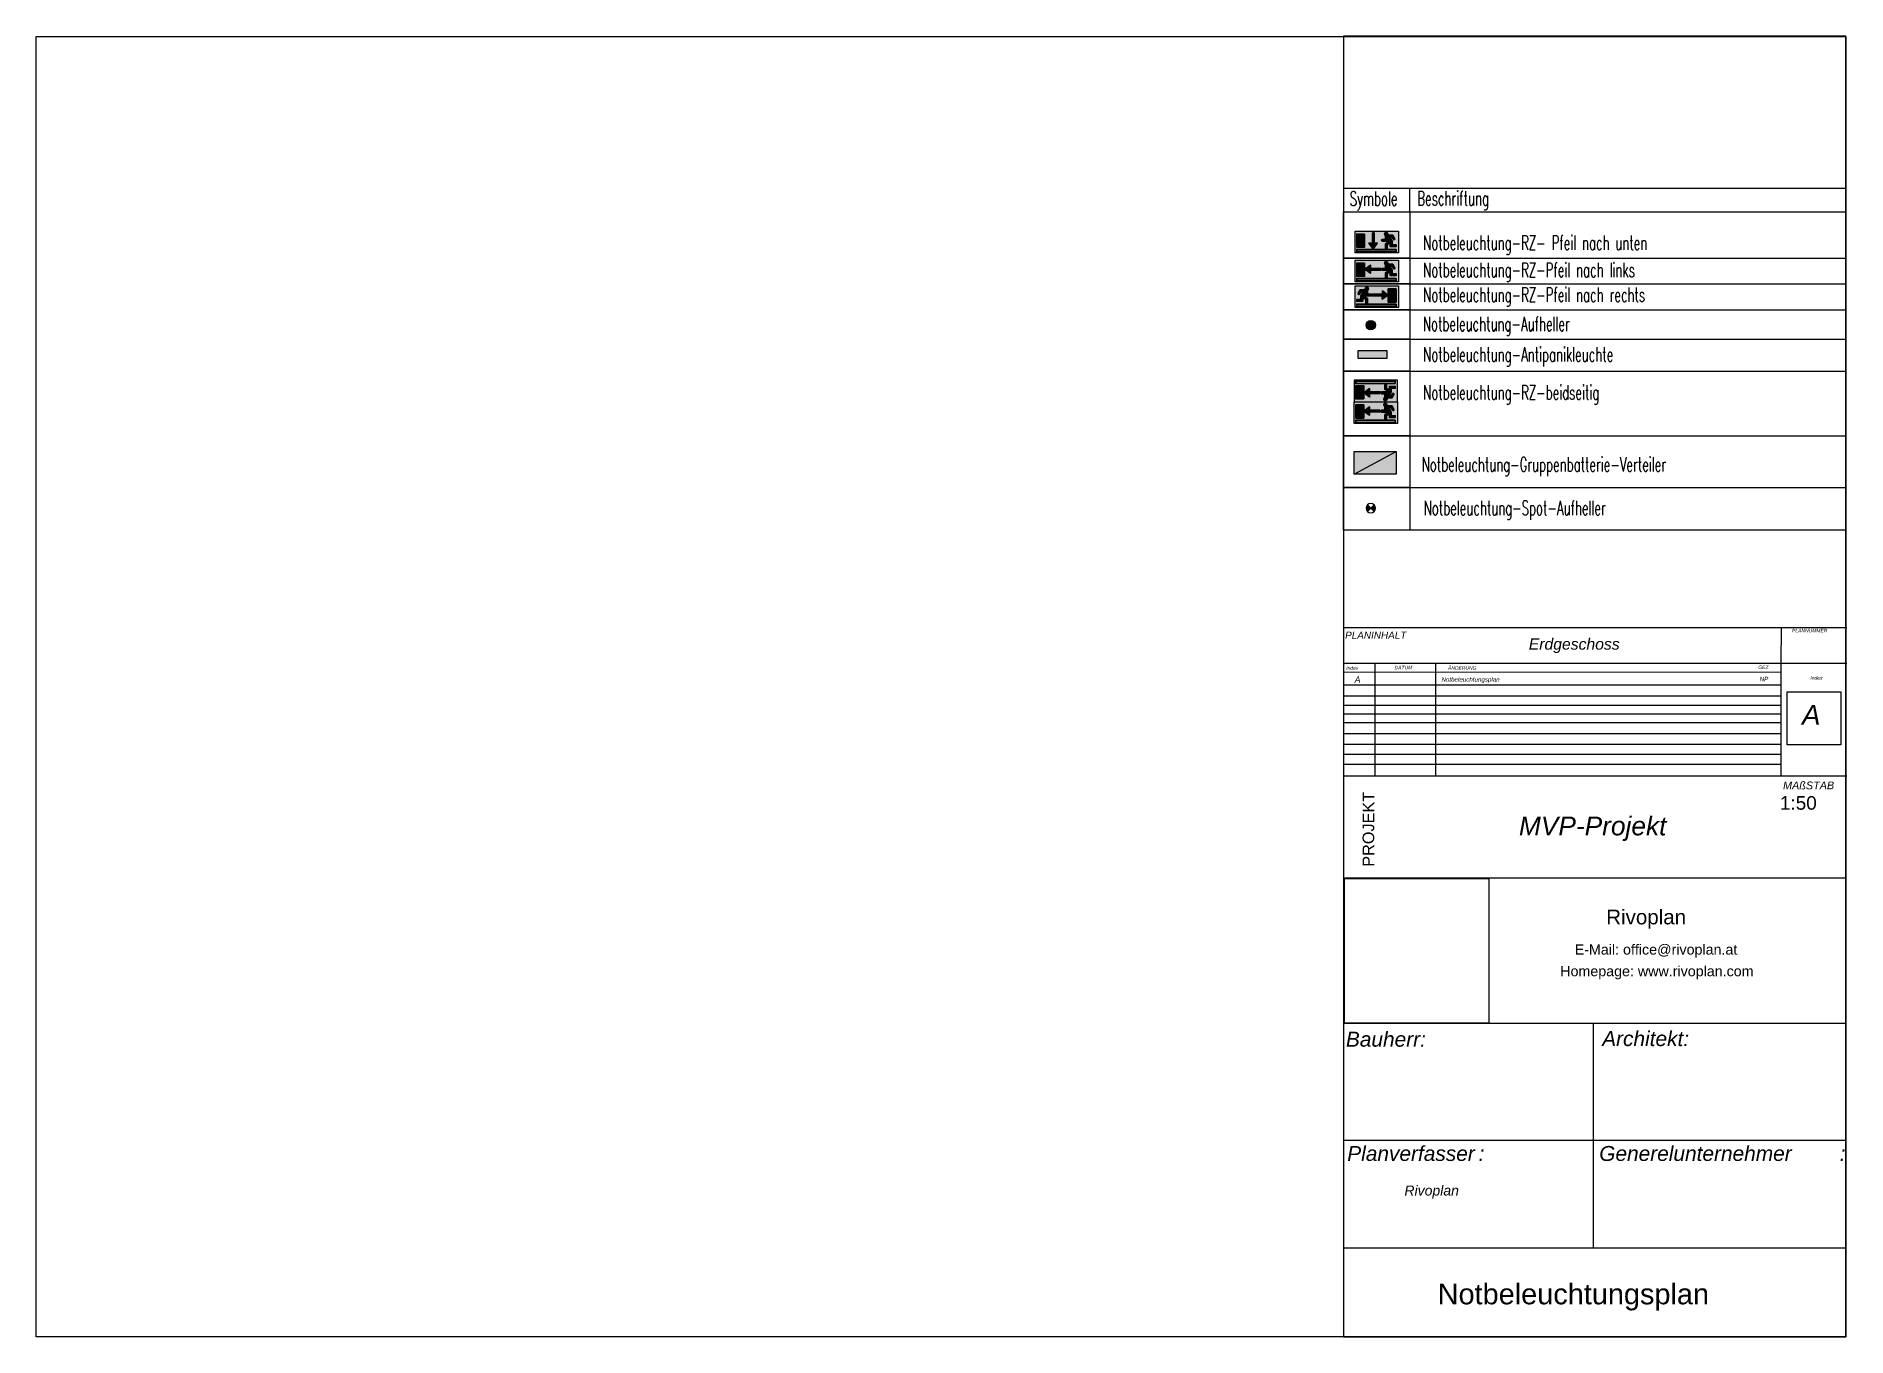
# Paper-space layout 'Layout1' of a CAD drawing. Header units: millimetres. Extents: x 631 to 1369, y 119 to 649.
import ezdxf
from ezdxf.enums import TextEntityAlignment as Align

# ---------------------------------------------------------------- set-up
doc = ezdxf.new("R2010")
doc.units = ezdxf.units.MM
doc.layers.add('E_Muster', color=18, linetype='Continuous', true_color=0x080808)
doc.layers.add('ET_LEGENDE - Wohnung$0$800_AL_ALLG_L', color=18, linetype='Continuous', true_color=0x050505)
doc.layers.add('PDF2_Bilder', color=7, linetype='Continuous')
doc.styles.add('ARIAL', font='arial.ttf', dxfattribs={"width": 0.85})
doc.styles.add('ERSTELLTER_STIL_1', font='swiss.ttf')
doc.styles.add('ERSTELLTER_STIL_5', font='ariali.ttf')
doc.styles.add('ET_LEGENDE - Wohnung$0$ROMANS', font='romans.shx', dxfattribs={"width": 0.6})
doc.styles.get("Standard").update_dxf_attribs({"font": 'arial.ttf'})
picture_1 = doc.add_image_def('image1.png', size_in_pixel=(1254, 1254))

# ---------------------------------------------------------------- blocks, each defined once
blk = doc.blocks.new('9809550')
at = {"color": 18, "lineweight": 30, "true_color": 0x000000}
for points in [[(423922, 99169), (423957, 99169), (423957, 99203), (423985, 99215), (424034, 99215), (424054, 99178)], [(424040, 99171), (424025, 99197), (424000, 99197), (424026, 99150), (424026, 99111), (424070, 99111), (424070, 99092), (424007, 99092), (424007, 99132), (423975, 99113), (423975, 99067), (423957, 99067), (423957, 99122), (423991, 99142), (423975, 99169), (423975, 99150), (423922, 99150)]]:
    blk.add_lwpolyline(points, dxfattribs=at)
blk.add_circle((423964, 99226), 18.1, dxfattribs=at)
for centre, radius, start, end in [((423922, 99160), 9.27, 89.9849, 270.0151), ((424048, 99173), 7.96, 195.7299, 41.4005)]:
    blk.add_arc(centre, radius, start, end, dxfattribs=at)
blk = doc.blocks.new('RIVO_ARR_down')
at = {"true_color": 0x56c81e}
h = blk.add_hatch(color=72, dxfattribs=at)
h.dxf.hatch_style = 1
h.paths.add_polyline_path([(2487.16, 1656.78), (2487.16, 1647.95), (2504.83, 1647.95), (2504.83, 1656.78)])
h.paths.add_polyline_path([(2496.19, 1651.84), (2494.51, 1649.58), (2492.81, 1651.85), (2494.2, 1651.85), (2494.2, 1656.07), (2494.9, 1656.08), (2494.9, 1651.84)], flags=16)
h.paths.add_polyline_path([(2498.26, 1653.37), (2499.6, 1653.37), (2499.6, 1654.67), (2500.12, 1654.91, -0.535619), (2499.17, 1655.55, -1), (2500.55, 1655.55, -0.302406), (2500.12, 1654.91), (2500.66, 1655.11), (2502.53, 1655.11), (2503.29, 1653.73, -0.97219), (2502.85, 1653.32), (2502.2, 1654.43), (2501.24, 1654.44), (2502.24, 1652.67), (2502.24, 1651.16), (2503.92, 1651.16), (2503.92, 1650.46), (2501.53, 1650.46), (2501.53, 1651.96), (2500.29, 1651.25), (2500.29, 1649.49), (2499.59, 1649.49), (2499.59, 1651.6), (2500.88, 1652.34), (2500.3, 1653.37), (2500.3, 1652.66), (2498.26, 1652.67, -1)], flags=16)
h.paths.add_polyline_path([(2503.92, 1649.3), (2503.92, 1648.39), (2487.82, 1648.39), (2487.82, 1649.3)], flags=16)
h.paths.add_polyline_path([(2491.07, 1650.21), (2487.82, 1650.21), (2487.82, 1655.56), (2491.07, 1655.56)], flags=16)
at = {"true_color": 0xffffff}
h = blk.add_hatch(color=7, dxfattribs=at)
h.dxf.hatch_style = 1
h.paths.add_polyline_path([(2487.82, 1655.56), (2487.82, 1650.21), (2491.07, 1650.21), (2491.07, 1655.56)])
h.paths.add_polyline_path([(2488, 1652.89, -1), (2488.38, 1652.89, -1)], flags=16)
h = blk.add_hatch(color=7, dxfattribs=at)
h.dxf.hatch_style = 1
h.paths.add_polyline_path([(2488, 1652.89, 1), (2488.38, 1652.89, 1)])
h = blk.add_hatch(color=7, dxfattribs=at)
h.dxf.hatch_style = 1
h.paths.add_polyline_path([(2494.9, 1651.84), (2494.9, 1656.08), (2494.2, 1656.07), (2494.2, 1651.85), (2492.81, 1651.85), (2494.51, 1649.58), (2496.19, 1651.84)])
h = blk.add_hatch(color=7, dxfattribs=at)
h.dxf.hatch_style = 1
h.paths.add_polyline_path([(2499.6, 1653.37), (2498.26, 1653.37, 1), (2498.26, 1652.67), (2500.3, 1652.66), (2500.3, 1653.37), (2500.88, 1652.34), (2499.59, 1651.6), (2499.59, 1649.49), (2500.29, 1649.49), (2500.29, 1651.25), (2501.53, 1651.96), (2501.53, 1650.46), (2503.92, 1650.46), (2503.92, 1651.16), (2502.24, 1651.16), (2502.24, 1652.67), (2501.24, 1654.44), (2502.2, 1654.43), (2502.85, 1653.32, 0.97219), (2503.29, 1653.73), (2502.53, 1655.11), (2500.66, 1655.11), (2499.6, 1654.67)])
h = blk.add_hatch(color=7, dxfattribs=at)
h.dxf.hatch_style = 1
h.paths.add_polyline_path([(2499.17, 1655.55, 1), (2500.55, 1655.55, 1)])
h = blk.add_hatch(color=7, dxfattribs=at)
h.dxf.hatch_style = 1
h.paths.add_polyline_path([(2487.82, 1649.3), (2487.82, 1648.39), (2503.92, 1648.39), (2503.92, 1649.3)])
blk.add_lwpolyline([(2487.16, 1656.78), (2504.83, 1656.78), (2504.83, 1647.95), (2487.16, 1647.95)], close=True)
at = {"color": 18, "lineweight": 30, "true_color": 0x000000}
for points in [[(2491.07, 1655.56), (2487.82, 1655.56), (2487.82, 1650.21), (2491.07, 1650.21)], [(2503.92, 1649.3), (2487.82, 1649.3), (2487.82, 1648.39), (2503.92, 1648.39)]]:
    blk.add_lwpolyline(points, close=True, dxfattribs=at)
blk.add_lwpolyline([(2494.2, 1656.07), (2494.2, 1651.85), (2492.81, 1651.85), (2494.51, 1649.58), (2496.19, 1651.84), (2494.9, 1651.84), (2494.9, 1656.08), (2494.2, 1656.07)], dxfattribs=at)
blk.add_circle((2488.19, 1652.89), 0.19, dxfattribs=at)
at = {"xscale": 0.0381026673526157, "yscale": 0.0381026673526157, "zscale": 0.0381026673526157}
blk.add_blockref('9809550', (-13654.29, -2125.22), dxfattribs=at)
blk = doc.blocks.new('RIVO_ARR_left')
at = {"true_color": 0x56c81e}
h = blk.add_hatch(color=72, dxfattribs=at)
h.dxf.hatch_style = 1
h.paths.add_polyline_path([(2487.16, 1644.96), (2487.16, 1636.12), (2504.83, 1636.12), (2504.83, 1644.96)])
h.paths.add_polyline_path([(2497.62, 1641.55), (2497.63, 1640.85), (2493.39, 1640.85), (2493.39, 1639.56), (2491.13, 1641.24), (2493.4, 1642.94), (2493.4, 1641.55)], flags=16)
h.paths.add_polyline_path([(2499.6, 1641.55), (2499.6, 1642.85), (2500.12, 1643.09, -0.535619), (2499.17, 1643.72, -1), (2500.55, 1643.72, -0.302406), (2500.12, 1643.09), (2500.66, 1643.29), (2502.53, 1643.29), (2503.29, 1641.91, -0.97219), (2502.85, 1641.5), (2502.2, 1642.61), (2501.24, 1642.61), (2502.24, 1640.84), (2502.24, 1639.34), (2503.92, 1639.34), (2503.92, 1638.63), (2501.53, 1638.63), (2501.53, 1640.13), (2500.29, 1639.43), (2500.29, 1637.67), (2499.59, 1637.67), (2499.59, 1639.78), (2500.88, 1640.52), (2500.3, 1641.55), (2500.3, 1640.84), (2498.26, 1640.84, -1), (2498.26, 1641.55)], flags=16)
h.paths.add_polyline_path([(2491.07, 1638.39), (2487.82, 1638.39), (2487.82, 1643.74), (2491.07, 1643.74)], flags=16)
h.paths.add_polyline_path([(2503.92, 1637.48), (2503.92, 1636.57), (2487.82, 1636.57), (2487.82, 1637.48)], flags=16)
at = {"true_color": 0xffffff}
h = blk.add_hatch(color=7, dxfattribs=at)
h.dxf.hatch_style = 1
h.paths.add_polyline_path([(2487.82, 1638.39), (2491.07, 1638.39), (2491.07, 1643.74), (2487.82, 1643.74)])
h = blk.add_hatch(color=7, dxfattribs=at)
h.dxf.hatch_style = 1
h.paths.add_polyline_path([(2488.38, 1641.07, -1), (2488, 1641.07, -1)])
h = blk.add_hatch(color=7, dxfattribs=at)
h.dxf.hatch_style = 1
h.paths.add_polyline_path([(2493.39, 1639.56), (2493.39, 1640.85), (2497.63, 1640.85), (2497.62, 1641.55), (2493.4, 1641.55), (2493.4, 1642.94), (2491.13, 1641.24)])
h = blk.add_hatch(color=7, dxfattribs=at)
h.dxf.hatch_style = 1
h.paths.add_polyline_path([(2500.3, 1641.55), (2500.88, 1640.52), (2499.59, 1639.78), (2499.59, 1637.67), (2500.29, 1637.67), (2500.29, 1639.43), (2501.53, 1640.13), (2501.53, 1638.63), (2503.92, 1638.63), (2503.92, 1639.34), (2502.24, 1639.34), (2502.24, 1640.84), (2501.24, 1642.61), (2502.2, 1642.61), (2502.85, 1641.5, 0.97219), (2503.29, 1641.91), (2502.53, 1643.29), (2500.66, 1643.29), (2499.6, 1642.85), (2499.6, 1641.55), (2498.26, 1641.55, 1), (2498.26, 1640.84), (2500.3, 1640.84)])
h = blk.add_hatch(color=7, dxfattribs=at)
h.dxf.hatch_style = 1
h.paths.add_polyline_path([(2500.55, 1643.72, 1), (2499.17, 1643.72, 1)])
h = blk.add_hatch(color=7, dxfattribs=at)
h.dxf.hatch_style = 1
h.paths.add_polyline_path([(2487.82, 1637.48), (2487.82, 1636.57), (2503.92, 1636.57), (2503.92, 1637.48)])
blk.add_lwpolyline([(2487.16, 1644.96), (2504.83, 1644.96), (2504.83, 1636.12), (2487.16, 1636.12)], close=True)
at = {"color": 18, "lineweight": 30, "true_color": 0x000000}
for points in [[(2491.07, 1643.74), (2487.82, 1643.74), (2487.82, 1638.39), (2491.07, 1638.39)], [(2503.92, 1637.48), (2487.82, 1637.48), (2487.82, 1636.57), (2503.92, 1636.57)]]:
    blk.add_lwpolyline(points, close=True, dxfattribs=at)
blk.add_lwpolyline([(2497.62, 1641.55), (2493.4, 1641.55), (2493.4, 1642.94), (2491.13, 1641.24), (2493.39, 1639.56), (2493.39, 1640.85), (2497.63, 1640.85), (2497.62, 1641.55)], dxfattribs=at)
blk.add_circle((2488.19, 1641.07), 0.19, dxfattribs=at)
at = {"xscale": 0.0381026673526157, "yscale": 0.0381026673526157, "zscale": 0.0381026673526157}
blk.add_blockref('9809550', (-13654.29, -2137.05), dxfattribs=at)
blk = doc.blocks.new('RIVO_ARR_right')
at = {"true_color": 0x56c81e}
h = blk.add_hatch(color=72, dxfattribs=at)
h.dxf.hatch_style = 1
h.paths.add_polyline_path([(2487.16, 1634.5), (2487.16, 1625.66), (2504.83, 1625.66), (2504.83, 1634.5)])
h.paths.add_polyline_path([(2491.66, 1632.63), (2492.18, 1632.39), (2492.18, 1631.09), (2493.52, 1631.09, -0.998804), (2493.52, 1630.38), (2491.49, 1630.38), (2491.49, 1631.09), (2490.9, 1630.06), (2492.19, 1629.32), (2492.19, 1627.21), (2491.49, 1627.21), (2491.49, 1628.96), (2490.25, 1629.67), (2490.25, 1628.17), (2487.86, 1628.17), (2487.86, 1628.88), (2489.54, 1628.88), (2489.54, 1630.38), (2490.55, 1632.15), (2489.58, 1632.15), (2489.01, 1631.17, -1.008523), (2488.42, 1631.34), (2489.25, 1632.83), (2491.13, 1632.83), (2491.66, 1632.63, -0.302406), (2491.24, 1633.26, -1), (2492.61, 1633.26, -0.535619)], flags=16)
h.paths.add_polyline_path([(2498.29, 1631.11), (2498.29, 1632.4), (2500.54, 1630.72), (2498.27, 1629.02), (2498.27, 1630.4), (2494.05, 1630.4), (2494.05, 1631.11)], flags=16)
h.paths.add_polyline_path([(2500.61, 1633.18), (2503.85, 1633.18), (2503.85, 1627.83), (2500.61, 1627.83)], flags=16)
h.paths.add_polyline_path([(2503.92, 1627.01), (2503.92, 1626.11), (2487.82, 1626.11), (2487.82, 1627.01)], flags=16)
at = {"true_color": 0xffffff}
h = blk.add_hatch(color=7, dxfattribs=at)
h.dxf.hatch_style = 1
h.paths.add_polyline_path([(2492.18, 1632.39), (2491.13, 1632.83), (2489.25, 1632.83), (2488.42, 1631.34, 1.008523), (2489.01, 1631.17), (2489.58, 1632.15), (2490.55, 1632.15), (2489.54, 1630.38), (2489.54, 1628.88), (2487.86, 1628.88), (2487.86, 1628.17), (2490.25, 1628.17), (2490.25, 1629.67), (2491.49, 1628.96), (2491.49, 1627.21), (2492.19, 1627.21), (2492.19, 1629.32), (2490.9, 1630.06), (2491.49, 1631.09), (2491.49, 1630.38), (2493.52, 1630.38, 0.998804), (2493.52, 1631.09), (2492.18, 1631.09)])
h = blk.add_hatch(color=7, dxfattribs=at)
h.dxf.hatch_style = 1
h.paths.add_polyline_path([(2491.24, 1633.26, 1), (2492.61, 1633.26, 1)])
h = blk.add_hatch(color=7, dxfattribs=at)
h.dxf.hatch_style = 1
h.paths.add_polyline_path([(2498.29, 1631.11), (2494.05, 1631.11), (2494.05, 1630.4), (2498.27, 1630.4), (2498.27, 1629.02), (2500.54, 1630.72), (2498.29, 1632.4)])
h = blk.add_hatch(color=7, dxfattribs=at)
h.dxf.hatch_style = 1
h.paths.add_polyline_path([(2500.61, 1627.83), (2503.85, 1627.83), (2503.85, 1633.18), (2500.61, 1633.18)])
h = blk.add_hatch(color=7, dxfattribs=at)
h.dxf.hatch_style = 1
h.paths.add_polyline_path([(2500.78, 1630.51, 1), (2501.16, 1630.51, 1)])
h = blk.add_hatch(color=7, dxfattribs=at)
h.dxf.hatch_style = 1
h.paths.add_polyline_path([(2487.82, 1627.01), (2487.82, 1626.11), (2503.92, 1626.11), (2503.92, 1627.01)])
blk.add_lwpolyline([(2487.16, 1634.5), (2504.83, 1634.5), (2504.83, 1625.66), (2487.16, 1625.66)], close=True)
at = {"color": 18, "lineweight": 30, "true_color": 0x000000}
blk.add_lwpolyline([(2494.05, 1630.4), (2498.27, 1630.4), (2498.27, 1629.02), (2500.54, 1630.72), (2498.29, 1632.4), (2498.29, 1631.11), (2494.05, 1631.11), (2494.05, 1630.4)], dxfattribs=at)
for points in [[(2503.85, 1633.18), (2500.61, 1633.18), (2500.61, 1627.83), (2503.85, 1627.83)], [(2503.92, 1627.01), (2487.82, 1627.01), (2487.82, 1626.11), (2503.92, 1626.11)]]:
    blk.add_lwpolyline(points, close=True, dxfattribs=at)
blk.add_circle((2500.97, 1630.51), 0.19, dxfattribs=at)
at = {"xscale": -0.0381026673526157, "yscale": 0.0381026673526157, "zscale": 0.0381026673526157, "rotation": 359.9999999997448}
blk.add_blockref('9809550', (18646.07, -2147.51), dxfattribs=at)
blk = doc.blocks.new('RIVO_Antipanik')
h = blk.add_hatch(color=256)
h.set_gradient(color1=(86, 200, 30), name='CYLINDER')
h.paths.add_polyline_path([(2488.42, 1608.17), (2488.42, 1604.87), (2500.15, 1604.87), (2500.15, 1608.17)])
at = {"color": 3}
blk.add_lwpolyline([(2488.42, 1608.17), (2500.15, 1608.17), (2500.15, 1604.87), (2488.42, 1604.87)], close=True, dxfattribs=at)
blk = doc.blocks.new('RIVO_Aufheller')
h = blk.add_hatch(color=256)
h.set_gradient(color1=(86, 200, 30), name='CYLINDER')
h.paths.add_polyline_path([(2495.49, 1618.48, 1), (2491.65, 1618.48, 1)])
at = {"color": 3}
blk.add_circle((2493.57, 1618.48), 1.92, dxfattribs=at)
blk = doc.blocks.new('RIVO_ARR_bothsided')
at = {"true_color": 0x56c81e}
h = blk.add_hatch(color=72, dxfattribs=at)
h.paths.add_polyline_path([(2486.81, 1596), (2486.81, 1587.17), (2504.48, 1587.17), (2504.48, 1596)])
h.paths.add_polyline_path([(2487.47, 1594.65), (2487.47, 1595.56), (2503.57, 1595.56), (2503.57, 1594.65)], flags=16)
h.paths.add_polyline_path([(2493.04, 1592.57), (2493.04, 1591.28), (2497.28, 1591.28), (2497.27, 1590.57), (2493.05, 1590.57), (2493.05, 1589.19), (2490.78, 1590.89)], flags=16)
h.paths.add_polyline_path([(2490.72, 1593.74), (2490.72, 1588.39), (2487.47, 1588.39), (2487.47, 1593.74)], flags=16)
h.paths.add_polyline_path([(2487.65, 1591.06, -1), (2488.03, 1591.06, -1)], flags=0)
h.paths.add_polyline_path([(2499.95, 1591.25), (2499.95, 1590.54), (2500.53, 1591.57), (2499.24, 1592.31), (2499.24, 1594.42), (2499.94, 1594.42), (2499.94, 1592.66), (2501.18, 1591.95), (2501.18, 1593.45), (2503.57, 1593.45), (2503.57, 1592.75), (2501.89, 1592.75), (2501.89, 1591.24), (2500.88, 1589.47), (2501.85, 1589.48), (2502.43, 1590.46, -1.008523), (2503.01, 1590.29), (2502.18, 1588.8), (2500.3, 1588.8), (2499.77, 1589, -0.302406), (2500.2, 1588.36, -1), (2498.82, 1588.36, -0.535619), (2499.77, 1589), (2499.25, 1589.24), (2499.25, 1590.54), (2497.91, 1590.54, -0.998804), (2497.91, 1591.24)], flags=16)
at = {"true_color": 0xffffff}
for points in [[(2503.57, 1594.65), (2503.57, 1595.56), (2487.47, 1595.56), (2487.47, 1594.65)], [(2490.72, 1593.74), (2487.47, 1593.74), (2487.47, 1588.39), (2490.72, 1588.39)], [(2499.95, 1590.54), (2499.95, 1591.25), (2497.91, 1591.24, 0.998804), (2497.91, 1590.54), (2499.25, 1590.54), (2499.25, 1589.24), (2500.3, 1588.8), (2502.18, 1588.8), (2503.01, 1590.29, 1.008523), (2502.43, 1590.46), (2501.85, 1589.48), (2500.88, 1589.47), (2501.89, 1591.24), (2501.89, 1592.75), (2503.57, 1592.75), (2503.57, 1593.45), (2501.18, 1593.45), (2501.18, 1591.95), (2499.94, 1592.66), (2499.94, 1594.42), (2499.24, 1594.42), (2499.24, 1592.31), (2500.53, 1591.57)], [(2487.65, 1591.06, 1), (2488.03, 1591.06, 1)], [(2493.04, 1591.28), (2493.04, 1592.57), (2490.78, 1590.89), (2493.05, 1589.19), (2493.05, 1590.57), (2497.27, 1590.57), (2497.28, 1591.28)], [(2500.2, 1588.36, 1), (2498.82, 1588.36, 1)], [(2498.82, 1585.94, 1), (2500.2, 1585.94, 1)], [(2487.47, 1580.6), (2490.72, 1580.6), (2490.72, 1585.95), (2487.47, 1585.95)], [(2503.57, 1578.78), (2503.57, 1579.69), (2487.47, 1579.69), (2487.47, 1578.78)], [(2487.65, 1583.29, 1), (2488.03, 1583.29, 1)], [(2493.04, 1583.07), (2497.28, 1583.07), (2497.27, 1583.77), (2493.05, 1583.77), (2493.05, 1585.15), (2490.78, 1583.45), (2493.04, 1581.77)], [(2500.88, 1584.83), (2501.85, 1584.82), (2502.5, 1583.71, 0.97219), (2502.94, 1584.13), (2502.18, 1585.5), (2500.3, 1585.5), (2499.25, 1585.06), (2499.25, 1583.76), (2497.91, 1583.76, 1), (2497.91, 1583.06), (2499.95, 1583.05), (2499.95, 1583.76), (2500.53, 1582.74), (2499.24, 1582), (2499.24, 1579.88), (2499.94, 1579.88), (2499.94, 1581.64), (2501.18, 1582.35), (2501.18, 1580.85), (2503.57, 1580.85), (2503.57, 1581.56), (2501.89, 1581.56), (2501.89, 1583.06)]]:
    blk.add_hatch(color=7, dxfattribs=at).paths.add_polyline_path(points)
at = {"true_color": 0x56c81e}
h = blk.add_hatch(color=72, dxfattribs=at)
h.paths.add_polyline_path([(2486.81, 1587.17), (2486.81, 1578.34), (2504.48, 1578.34), (2504.48, 1587.17)])
h.paths.add_polyline_path([(2497.27, 1583.77), (2497.28, 1583.07), (2493.04, 1583.07), (2493.04, 1581.77), (2490.78, 1583.45), (2493.05, 1585.15), (2493.05, 1583.77)], flags=16)
h.paths.add_polyline_path([(2499.25, 1583.76), (2499.25, 1585.06), (2499.77, 1585.3, -0.535619), (2498.82, 1585.94, -1), (2500.2, 1585.94, -0.302406), (2499.77, 1585.3), (2500.3, 1585.5), (2502.18, 1585.5), (2502.94, 1584.13, -0.97219), (2502.5, 1583.71), (2501.85, 1584.82), (2500.88, 1584.83), (2501.89, 1583.06), (2501.89, 1581.56), (2503.57, 1581.56), (2503.57, 1580.85), (2501.18, 1580.85), (2501.18, 1582.35), (2499.94, 1581.64), (2499.94, 1579.88), (2499.24, 1579.88), (2499.24, 1582), (2500.53, 1582.74), (2499.95, 1583.76), (2499.95, 1583.05), (2497.91, 1583.06, -1), (2497.91, 1583.76)], flags=16)
h.paths.add_polyline_path([(2490.72, 1580.6), (2487.47, 1580.6), (2487.47, 1585.95), (2490.72, 1585.95)], flags=16)
h.paths.add_polyline_path([(2503.57, 1579.69), (2503.57, 1578.78), (2487.47, 1578.78), (2487.47, 1579.69)], flags=16)
for points in [[(2486.81, 1587.17), (2504.48, 1587.17), (2504.48, 1596), (2486.81, 1596)], [(2486.81, 1587.17), (2504.48, 1587.17), (2504.48, 1578.34), (2486.81, 1578.34)]]:
    blk.add_lwpolyline(points, close=True)
at = {"color": 18, "lineweight": 30, "true_color": 0x000000}
for points in [[(2503.57, 1594.65), (2487.47, 1594.65), (2487.47, 1595.56), (2503.57, 1595.56)], [(2490.72, 1588.39), (2487.47, 1588.39), (2487.47, 1593.74), (2490.72, 1593.74)], [(2490.72, 1585.95), (2487.47, 1585.95), (2487.47, 1580.6), (2490.72, 1580.6)], [(2503.57, 1579.69), (2487.47, 1579.69), (2487.47, 1578.78), (2503.57, 1578.78)]]:
    blk.add_lwpolyline(points, close=True, dxfattribs=at)
for points in [[(2497.27, 1590.57), (2493.05, 1590.57), (2493.05, 1589.19), (2490.78, 1590.89), (2493.04, 1592.57), (2493.04, 1591.28), (2497.28, 1591.28), (2497.27, 1590.57)], [(2497.27, 1583.77), (2493.05, 1583.77), (2493.05, 1585.15), (2490.78, 1583.45), (2493.04, 1581.77), (2493.04, 1583.07), (2497.28, 1583.07), (2497.27, 1583.77)]]:
    blk.add_lwpolyline(points, dxfattribs=at)
for centre in [(2487.84, 1591.06), (2487.84, 1583.29)]:
    blk.add_circle(centre, 0.19, dxfattribs=at)
at = {"xscale": -0.0381026673526157, "yscale": 0.0381026673526157, "zscale": 0.0381026673526157, "rotation": 180}
blk.add_blockref('9809550', (-13654.64, 5369.13), dxfattribs=at)
at = {"xscale": 0.0381026673526157, "yscale": 0.0381026673526157, "zscale": 0.0381026673526157}
blk.add_blockref('9809550', (-13654.64, -2194.83), dxfattribs=at)
blk = doc.blocks.new('RIVO_Gruppenbatterie_Verteiler')
at = {"true_color": 0xffffff}
blk.add_hatch(color=7, dxfattribs=at).paths.add_polyline_path([(2503.85, 1557.72), (2503.85, 1566.99), (2486.81, 1557.72)])
at = {"true_color": 0x56c81e}
blk.add_hatch(color=72, dxfattribs=at).paths.add_polyline_path([(2486.81, 1566.99), (2486.81, 1557.72), (2503.85, 1566.99)])
at = {"color": 114, "true_color": 0x1eb350}
blk.add_lwpolyline([(2486.81, 1566.99), (2503.85, 1566.99), (2503.85, 1557.72), (2486.81, 1557.72)], close=True, dxfattribs=at)
blk.add_lwpolyline([(2486.81, 1557.72), (2503.85, 1566.99)], dxfattribs=at)
blk = doc.blocks.new('RIVO_Aufheller_Variante')
at = {"true_color": 0x56c81e}
h = blk.add_hatch(color=72, dxfattribs=at)
edge = h.paths.add_edge_path()
edge.add_ellipse((2493.57, 1543.86), major_axis=(-1.36, 1.36), ratio=1, start_angle=360, end_angle=450)
edge.add_line((2492.22, 1542.5), (2493.57, 1543.86))
edge.add_line((2493.57, 1543.86), (2492.22, 1545.22))
h = blk.add_hatch(color=72, dxfattribs=at)
edge = h.paths.add_edge_path()
edge.add_ellipse((2493.57, 1543.86), major_axis=(-1.36, 1.36), ratio=1, start_angle=540, end_angle=270)
edge.add_line((2494.93, 1545.22), (2493.57, 1543.86))
edge.add_line((2493.57, 1543.86), (2494.93, 1542.5))
at = {"color": 3}
for p, q in [((2492.22, 1545.22), (2494.93, 1542.5)), ((2492.22, 1542.5), (2494.93, 1545.22))]:
    blk.add_line(p, q, dxfattribs=at)
blk.add_ellipse((2493.57, 1543.86), major_axis=(-1.36, 1.36), ratio=1, start_param=3.926991, end_param=10.210176, dxfattribs=at)

psp = doc.layouts.get("Layout1")

# ---------------------------------------------------------------- linework, layer by layer
for points in [[(1368.69, 119.04), (631.24, 119.04), (631.24, 648.7), (1368.69, 648.7)], [(1164, 119.04), (1368.69, 119.04), (1368.69, 648.81), (1164, 648.81)]]:
    psp.add_lwpolyline(points, close=True)
at = {"color": 18, "true_color": 0x000000}
for points in [[(1164, 577.3), (1368.69, 577.3), (1368.69, 586.75), (1164, 586.75)], [(1164, 577.3), (1368.69, 577.3), (1368.69, 447.56), (1164, 447.56)], [(1344.8, 381.75), (1366.57, 381.75), (1366.57, 360.22), (1344.8, 360.22)]]:
    psp.add_lwpolyline(points, close=True, dxfattribs=at)
for points in [[(1190.94, 577.21), (1190.94, 586.75)], [(1190.94, 577.21), (1190.94, 447.56)], [(1190.98, 558.38), (1164, 558.38), (1190.98, 558.38), (1368.69, 558.38)], [(1190.98, 547.96), (1164, 547.96), (1190.98, 547.96), (1368.69, 547.96)], [(1190.98, 537.38), (1164, 537.38), (1190.98, 537.38), (1368.69, 537.38)], [(1190.98, 525.38), (1164, 525.38), (1190.98, 525.38), (1368.69, 525.38)], [(1190.98, 512.42), (1164, 512.43), (1190.98, 512.42), (1368.69, 512.42)], [(1190.98, 486.07), (1164, 486.07), (1190.98, 486.07), (1368.69, 486.07)], [(1190.94, 465.05), (1164, 465.05), (1190.94, 465.05), (1368.65, 465.05)], [(1164, 440.28), (1164, 119.04)]]:
    psp.add_lwpolyline(points, dxfattribs=at)
at = {"layer": 'ET_LEGENDE - Wohnung$0$800_AL_ALLG_L'}
for p, q in [((1369.05, 407.86), (1164, 407.87)), ((1342.29, 407.86), (1342.18, 393.39)), ((1164, 393.39), (1369.05, 393.38)), ((1176.79, 393.39), (1176.79, 347.49)), ((1201.4, 393.39), (1201.4, 347.49)), ((1342.18, 393.39), (1342.18, 347.61)), ((1342.18, 393.39), (1342.18, 347.49)), ((1164, 389.88), (1342.18, 389.77)), ((1164, 384.56), (1342.18, 384.56)), ((1164, 380.06), (1342.18, 380.06)), ((1164, 372.82), (1342.18, 372.82)), ((1164, 369.2), (1342.18, 369.2)), ((1164.1, 376.26), (1342.18, 376.26)), ((1164, 364.75), (1342.18, 364.75)), ((1164, 360.4), (1342.18, 360.4)), ((1164, 356.37), (1342.18, 356.37)), ((1164, 352.34), (1342.18, 352.34)), ((1164, 347.49), (1369.05, 347.49)), ((1164, 305.95), (1368.69, 305.95)), ((1164, 246.78), (1368.69, 246.78)), ((1265.74, 246.78), (1265.74, 155.31)), ((1368.69, 199), (1164, 199)), ((1164, 155.31), (1368.69, 155.31))]:
    psp.add_line(p, q, dxfattribs=at)

# ---------------------------------------------------------------- block references
for name in ['RIVO_ARR_down', 'RIVO_ARR_left', 'RIVO_ARR_right', 'RIVO_Aufheller', 'RIVO_Antipanik', 'RIVO_ARR_bothsided', 'RIVO_Gruppenbatterie_Verteiler', 'RIVO_Aufheller_Variante']:
    psp.add_blockref(name, (-1318.49, -1087.32))

# ---------------------------------------------------------------- texts
at = {"layer": 'E_Muster', "color": 18, "true_color": 0x000000, "style": 'ET_LEGENDE - Wohnung$0$ROMANS', "width": 0.6}
for s, height, p in [('Symbole', 5.813, (1166.52, 582.69)), ('Beschriftung', 5.8134, (1194.05, 582.76))]:
    psp.add_text(s, height=height, dxfattribs=at).set_placement(p, align=Align.MIDDLE_LEFT)
at = {"layer": 'E_Muster', "color": 102, "true_color": 0x21de37, "style": 'ET_LEGENDE - Wohnung$0$ROMANS', "width": 0.6}
for s, p in [('Notbeleuchtung-RZ- Pfeil nach unten', (1196.43, 564.67)), ('Notbeleuchtung-RZ-Pfeil nach links', (1196.43, 553.63)), ('Notbeleuchtung-RZ-Pfeil nach rechts', (1196.43, 543.51)), ('Notbeleuchtung-Aufheller', (1196.37, 531.64)), ('Notbeleuchtung-Antipanikleuchte', (1196.43, 519.18)), ('Notbeleuchtung-RZ-beidseitig', (1196.43, 503.7)), ('Notbeleuchtung-Gruppenbatterie-Verteiler', (1195.84, 474.39)), ('Notbeleuchtung-Spot-Aufheller', (1196.67, 456.67))]:
    psp.add_text(s, height=5.8134, dxfattribs=at).set_placement(p, align=Align.MIDDLE_LEFT)
at = {"layer": 'ET_LEGENDE - Wohnung$0$800_AL_ALLG_L'}
for s, height, style, p in [('PLANINHALT', 2.895, 'ERSTELLTER_STIL_5', (1164.62, 403.36)), ('PLANNUMMER', 1.447, 'ERSTELLTER_STIL_5', (1346.75, 405.97)), ('Erdgeschoss', 4.5865, 'ERSTELLTER_STIL_5', (1239.46, 398.93)), ('Index', 1.447, 'ERSTELLTER_STIL_5', (1165.04, 390.73)), ('DATUM', 1.447, 'ERSTELLTER_STIL_5', (1184.79, 390.9)), ('ÄNDERUNG', 1.447, 'ERSTELLTER_STIL_5', (1206.57, 390.73)), ('GEZ.', 1.447, 'ERSTELLTER_STIL_5', (1332.97, 391.03)), ('A', 2.56, 'ERSTELLTER_STIL_5', (1168.51, 385.51)), ('Notbeleuchtungsplan', 1.807, 'ERSTELLTER_STIL_5', (1203.88, 385.9)), ('NP', 1.807, 'ERSTELLTER_STIL_5', (1333.54, 386.07)), ('Index', 1.447, 'ERSTELLTER_STIL_5', (1354.2, 386.67)), ('A', 8.07, 'ERSTELLTER_STIL_5', (1350.8, 368.34)), ('MAßSTAB', 3.157, 'ERSTELLTER_STIL_5', (1343.08, 342.06)), ('1:50', 5.525, 'ERSTELLTER_STIL_1', (1341.79, 333.74)), ('MVP-Projekt', 7.6667, 'ERSTELLTER_STIL_5', (1235.46, 323.3)), ('Rivoplan', 5.988, 'ARIAL', (1271.02, 287.04)), ('Bauherr:', 6.085, 'ERSTELLTER_STIL_5', (1164.94, 237.2)), ('Architekt:', 6.085, 'ERSTELLTER_STIL_5', (1269.37, 237.45)), ('Planverfasser', 6.0846, 'ERSTELLTER_STIL_5', (1165.49, 190.66)), (':', 6.08, 'ERSTELLTER_STIL_5', (1219.01, 190.66)), ('Generelunternehmer', 6.0846, 'ERSTELLTER_STIL_5', (1268.17, 190.66)), (':', 6.08, 'ERSTELLTER_STIL_5', (1366.17, 190.66)), ('Rivoplan', 4.082, 'ERSTELLTER_STIL_5', (1188.8, 176.58)), ('Notbeleuchtungsplan', 8.4249, 'ERSTELLTER_STIL_1', (1202.34, 132.26))]:
    psp.add_text(s, height=height, dxfattribs=dict(at, style=style)).set_placement(p)
psp.add_text('PROJEKT', height=4.733, rotation=90, dxfattribs=at).set_placement((1176.47, 310.52))
at = {"layer": 'ET_LEGENDE - Wohnung$0$800_AL_ALLG_L', "style": 'ARIAL'}
for s, p in [('E-Mail: office@rivoplan.at', (1291.31, 276.28)), ('Homepage: www.rivoplan.com', (1291.67, 267.46))]:
    psp.add_text(s, height=4.1587, dxfattribs=at).set_placement(p, align=Align.MIDDLE)

# ---------------------------------------------------------------- pictures from other files: only their frames are drawn
at = {"layer": 'PDF2_Bilder'}
image = psp.add_image(picture_1, insert=(1164.34, 246.78), size_in_units=(58.89, 58.89), dxfattribs=at)
image.dxf.flags = 15

# ---------------------------------------------------------------- viewports
at = {"layer": '0'}
psp.add_viewport(center=(897.62, 383.87), size=(532.76, 529.6601), view_center_point=(3585.93, 2257.48), view_height=2906.8989, dxfattribs=at)

doc.saveas('drawing.dxf')
